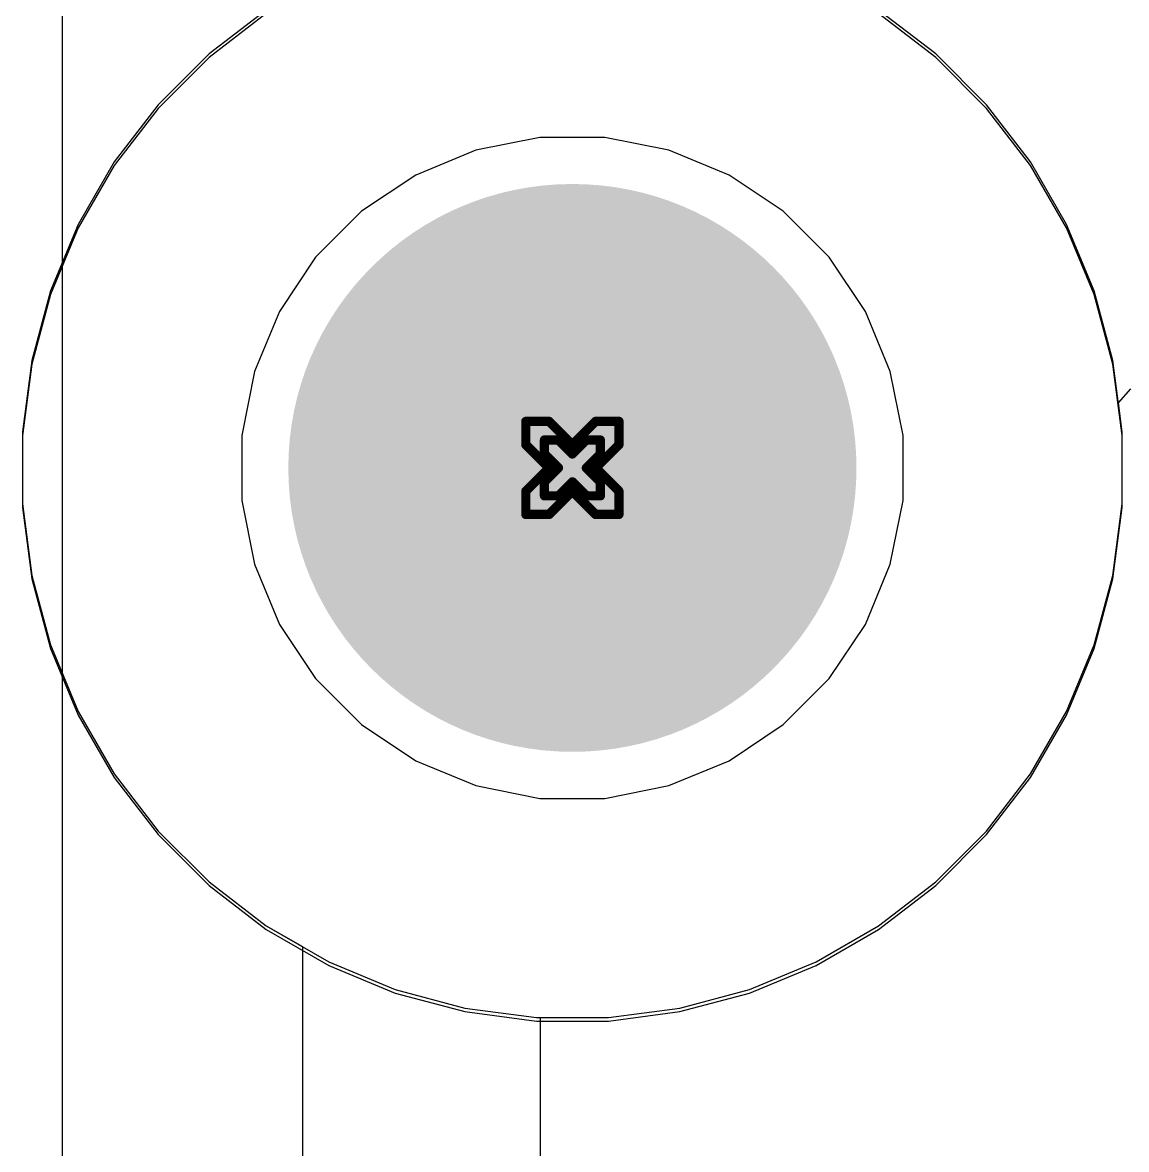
# Model space of a CAD drawing. Header units: inches. Extents: x -4 to 5258, y -4 to 5281.
# Drawn here: x 103.66 to 109.69, y 47.21 to 53.36 of the extents above; entities that cross this region are included whole.
import ezdxf

# ---------------------------------------------------------------- set-up
doc = ezdxf.new("R2010")
doc.units = ezdxf.units.IN
for name, color, linetype in [('Bottom Layer', 5, 'Continuous'), ('Bottom Solder', 6, 'Continuous'), ('Drill Drawing', 1, 'Continuous'), ('Layer 1', 16, 'Continuous'), ('Layer 2', 76, 'Continuous'), ('Pad Holes', 156, 'Continuous'), ('Top Layer', 1, 'Continuous'), ('Top Solder', 216, 'Continuous')]:
    doc.layers.add(name, color=color, linetype=linetype)

msp = doc.modelspace()

# ---------------------------------------------------------------- hatches: boundary and pattern name
at = {"layer": 'Bottom Solder'}
h = msp.add_hatch(color=6, dxfattribs=at)
edge = h.paths.add_edge_path()
edge.add_arc((106.663, 50.9287), 0.1016, 0, 360)
at = {"layer": 'Pad Holes'}
h = msp.add_hatch(color=7, dxfattribs=at)
edge = h.paths.add_edge_path()
edge.add_arc((106.663, 50.9287), 1.55, 0, 360)
at = {"layer": 'Top Solder'}
h = msp.add_hatch(color=216, dxfattribs=at)
edge = h.paths.add_edge_path()
edge.add_arc((106.663, 50.9287), 0.1016, 0, 360)

# ---------------------------------------------------------------- linework, layer by layer
at = {"layer": 'Bottom Layer'}
for p, q in [((104.9927, 53.4284), (104.6807, 53.189)), ((104.9927, 53.4284), (104.6807, 53.189)), ((108.6453, 53.189), (108.3333, 53.4284)), ((108.6453, 53.189), (108.3333, 53.4284)), ((104.6807, 53.189), (104.4026, 52.911)), ((104.6807, 53.189), (104.4026, 52.911)), ((108.9233, 52.911), (108.6453, 53.189)), ((108.9233, 52.911), (108.6453, 53.189)), ((104.4026, 52.911), (104.1632, 52.599)), ((104.4026, 52.911), (104.1632, 52.599)), ((109.1627, 52.599), (108.9233, 52.911)), ((109.1627, 52.599), (108.9233, 52.911)), ((104.1632, 52.599), (103.9666, 52.2584)), ((104.1632, 52.599), (103.9666, 52.2584)), ((109.3594, 52.2584), (109.1627, 52.599)), ((109.3594, 52.2584), (109.1627, 52.599)), ((103.9666, 52.2584), (103.8161, 51.8951)), ((103.9666, 52.2584), (103.8161, 51.8951)), ((109.5099, 51.8951), (109.3594, 52.2584)), ((109.5099, 51.8951), (109.3594, 52.2584)), ((103.8161, 51.8951), (103.7143, 51.5152)), ((103.8161, 51.8951), (103.7143, 51.5152)), ((109.6116, 51.5152), (109.5099, 51.8951)), ((109.6116, 51.5152), (109.5099, 51.8951)), ((103.7143, 51.5152), (103.663, 51.1253)), ((103.7143, 51.5152), (103.663, 51.1253)), ((109.663, 51.1253), (109.6116, 51.5152)), ((109.663, 51.1253), (109.6116, 51.5152)), ((109.6421, 51.2841), (109.7091, 51.3605)), ((109.663, 51.1253), (109.6421, 51.2841)), ((103.663, 51.1253), (103.663, 50.9287)), ((103.663, 51.1253), (103.663, 50.732)), ((109.663, 50.9287), (109.663, 51.1253)), ((109.663, 50.732), (109.663, 51.1253)), ((109.663, 50.732), (109.663, 51.1253)), ((103.663, 50.9287), (103.663, 50.9287)), ((103.663, 50.9287), (103.663, 50.732)), ((109.663, 50.732), (109.663, 50.9287)), ((103.663, 50.732), (103.7143, 50.3421)), ((103.663, 50.732), (103.7143, 50.3421)), ((109.6116, 50.3421), (109.663, 50.732)), ((109.6116, 50.3421), (109.663, 50.732)), ((109.6116, 50.3421), (109.663, 50.732)), ((103.7143, 50.3421), (103.8161, 49.9623)), ((103.7143, 50.3421), (103.8161, 49.9623)), ((109.5099, 49.9623), (109.6116, 50.3421)), ((109.5099, 49.9623), (109.6116, 50.3421)), ((109.5099, 49.9623), (109.6116, 50.3421)), ((103.8161, 49.9623), (103.9666, 49.599)), ((103.8161, 49.9623), (103.9666, 49.599)), ((109.3594, 49.599), (109.5099, 49.9623)), ((109.3594, 49.599), (109.5099, 49.9623)), ((109.3594, 49.599), (109.5099, 49.9623)), ((103.9666, 49.599), (104.1632, 49.2584)), ((103.9666, 49.599), (104.1632, 49.2584)), ((109.1627, 49.2584), (109.3594, 49.599)), ((109.1627, 49.2584), (109.3594, 49.599)), ((109.1627, 49.2584), (109.3594, 49.599)), ((104.1632, 49.2584), (104.4026, 48.9464)), ((104.1632, 49.2584), (104.4026, 48.9464)), ((108.9233, 48.9464), (109.1627, 49.2584)), ((108.9233, 48.9464), (109.1627, 49.2584)), ((108.9233, 48.9464), (109.1627, 49.2584)), ((104.4026, 48.9464), (104.6807, 48.6683)), ((104.4026, 48.9464), (104.6807, 48.6683)), ((108.6453, 48.6683), (108.9233, 48.9464)), ((108.6453, 48.6683), (108.9233, 48.9464)), ((108.6453, 48.6683), (108.9233, 48.9464)), ((104.6807, 48.6683), (104.9927, 48.4289)), ((104.6807, 48.6683), (104.9927, 48.4289)), ((108.3333, 48.4289), (108.6453, 48.6683)), ((108.3333, 48.4289), (108.6453, 48.6683)), ((108.3333, 48.4289), (108.6453, 48.6683)), ((104.9927, 48.4289), (105.3333, 48.2323)), ((104.9927, 48.4289), (105.1898, 48.3151)), ((107.9927, 48.2323), (108.3333, 48.4289)), ((107.9927, 48.2323), (108.3333, 48.4289)), ((107.9927, 48.2323), (108.3333, 48.4289)), ((105.1898, 48.3151), (105.1898, 21.0837)), ((105.3333, 48.2323), (105.6966, 48.0818)), ((107.6294, 48.0818), (107.9927, 48.2323)), ((107.6294, 48.0818), (107.9927, 48.2323)), ((107.6294, 48.0818), (107.9927, 48.2323)), ((105.6966, 48.0818), (106.0764, 47.98)), ((107.2495, 47.98), (107.6294, 48.0818)), ((107.2495, 47.98), (107.6294, 48.0818)), ((107.2495, 47.98), (107.6294, 48.0818)), ((106.0764, 47.98), (106.4663, 47.9287)), ((106.4663, 47.9287), (106.663, 47.9287)), ((106.4882, 19.5597), (106.4882, 47.9287)), ((106.4882, 47.9287), (106.8596, 47.9287)), ((106.4882, 44.4009), (106.4882, 47.9287)), ((106.4882, 47.9287), (106.8596, 47.9287)), ((106.663, 47.9287), (106.8596, 47.9287)), ((106.8596, 47.9287), (107.2495, 47.98)), ((106.8596, 47.9287), (107.2495, 47.98)), ((106.8596, 47.9287), (107.2495, 47.98))]:
    msp.add_line(p, q, dxfattribs=at)
at = {"layer": 'Drill Drawing'}
for points in [[(106.409, 51.0557, 0.0508, 0.0508, 0), (106.409, 51.1827, 0.0508, 0.0508, 0)], [(106.409, 51.1827, 0.0508, 0.0508, 0), (106.536, 51.1827, 0.0508, 0.0508, 0)], [(106.536, 51.1827, 0.0508, 0.0508, 0), (106.663, 51.0557, 0.0508, 0.0508, 0)], [(106.663, 51.0557, 0.0508, 0.0508, 0), (106.79, 51.1827, 0.0508, 0.0508, 0)], [(106.79, 51.1827, 0.0508, 0.0508, 0), (106.917, 51.1827, 0.0508, 0.0508, 0)], [(106.917, 51.0557, 0.0508, 0.0508, 0), (106.917, 51.1827, 0.0508, 0.0508, 0)], [(106.409, 51.0557, 0.0508, 0.0508, 0), (106.536, 50.9287, 0.0508, 0.0508, 0)], [(106.5106, 51.0049, 0.0508, 0.0508, 0), (106.5106, 51.0811, 0.0508, 0.0508, 0)], [(106.5106, 51.0811, 0.0508, 0.0508, 0), (106.5868, 51.0811, 0.0508, 0.0508, 0)], [(106.5868, 51.0811, 0.0508, 0.0508, 0), (106.663, 51.0049, 0.0508, 0.0508, 0)], [(106.663, 51.0049, 0.0508, 0.0508, 0), (106.7392, 51.0811, 0.0508, 0.0508, 0)], [(106.7392, 51.0811, 0.0508, 0.0508, 0), (106.8154, 51.0811, 0.0508, 0.0508, 0)], [(106.79, 50.9287, 0.0508, 0.0508, 0), (106.917, 51.0557, 0.0508, 0.0508, 0)], [(106.8154, 51.0049, 0.0508, 0.0508, 0), (106.8154, 51.0811, 0.0508, 0.0508, 0)], [(106.5106, 51.0049, 0.0508, 0.0508, 0), (106.5868, 50.9287, 0.0508, 0.0508, 0)], [(106.7392, 50.9287, 0.0508, 0.0508, 0), (106.8154, 51.0049, 0.0508, 0.0508, 0)], [(106.409, 50.8017, 0.0508, 0.0508, 0), (106.536, 50.9287, 0.0508, 0.0508, 0)], [(106.5106, 50.8525, 0.0508, 0.0508, 0), (106.5868, 50.9287, 0.0508, 0.0508, 0)], [(106.7392, 50.9287, 0.0508, 0.0508, 0), (106.8154, 50.8525, 0.0508, 0.0508, 0)], [(106.79, 50.9287, 0.0508, 0.0508, 0), (106.917, 50.8017, 0.0508, 0.0508, 0)], [(106.409, 50.6747, 0.0508, 0.0508, 0), (106.409, 50.8017, 0.0508, 0.0508, 0)], [(106.5106, 50.7763, 0.0508, 0.0508, 0), (106.5106, 50.8525, 0.0508, 0.0508, 0)], [(106.536, 50.6747, 0.0508, 0.0508, 0), (106.663, 50.8017, 0.0508, 0.0508, 0)], [(106.5868, 50.7763, 0.0508, 0.0508, 0), (106.663, 50.8525, 0.0508, 0.0508, 0)], [(106.663, 50.8525, 0.0508, 0.0508, 0), (106.7392, 50.7763, 0.0508, 0.0508, 0)], [(106.663, 50.8017, 0.0508, 0.0508, 0), (106.79, 50.6747, 0.0508, 0.0508, 0)], [(106.8154, 50.7763, 0.0508, 0.0508, 0), (106.8154, 50.8525, 0.0508, 0.0508, 0)], [(106.917, 50.6747, 0.0508, 0.0508, 0), (106.917, 50.8017, 0.0508, 0.0508, 0)], [(106.5106, 50.7763, 0.0508, 0.0508, 0), (106.5868, 50.7763, 0.0508, 0.0508, 0)], [(106.7392, 50.7763, 0.0508, 0.0508, 0), (106.8154, 50.7763, 0.0508, 0.0508, 0)], [(106.409, 50.6747, 0.0508, 0.0508, 0), (106.536, 50.6747, 0.0508, 0.0508, 0)], [(106.79, 50.6747, 0.0508, 0.0508, 0), (106.917, 50.6747, 0.0508, 0.0508, 0)]]:
    msp.add_lwpolyline(points, format="xyseb", dxfattribs=at)
for points in [[(106.3963, 51.1827, 0.0254, 0.0254, 1), (106.4217, 51.1827, 0.0254, 0.0254, 1)], [(106.3963, 51.1827, 0.0254, 0.0254, 1), (106.4217, 51.1827, 0.0254, 0.0254, 1)], [(106.5233, 51.1827, 0.0254, 0.0254, 1), (106.5487, 51.1827, 0.0254, 0.0254, 1)], [(106.5233, 51.1827, 0.0254, 0.0254, 1), (106.5487, 51.1827, 0.0254, 0.0254, 1)], [(106.7773, 51.1827, 0.0254, 0.0254, 1), (106.8027, 51.1827, 0.0254, 0.0254, 1)], [(106.7773, 51.1827, 0.0254, 0.0254, 1), (106.8027, 51.1827, 0.0254, 0.0254, 1)], [(106.9043, 51.1827, 0.0254, 0.0254, 1), (106.9297, 51.1827, 0.0254, 0.0254, 1)], [(106.9043, 51.1827, 0.0254, 0.0254, 1), (106.9297, 51.1827, 0.0254, 0.0254, 1)], [(106.3963, 51.0557, 0.0254, 0.0254, 1), (106.4217, 51.0557, 0.0254, 0.0254, 1)], [(106.3963, 51.0557, 0.0254, 0.0254, 1), (106.4217, 51.0557, 0.0254, 0.0254, 1)], [(106.4979, 51.0811, 0.0254, 0.0254, 1), (106.5233, 51.0811, 0.0254, 0.0254, 1)], [(106.4979, 51.0811, 0.0254, 0.0254, 1), (106.5233, 51.0811, 0.0254, 0.0254, 1)], [(106.5741, 51.0811, 0.0254, 0.0254, 1), (106.5995, 51.0811, 0.0254, 0.0254, 1)], [(106.5741, 51.0811, 0.0254, 0.0254, 1), (106.5995, 51.0811, 0.0254, 0.0254, 1)], [(106.6503, 51.0557, 0.0254, 0.0254, 1), (106.6757, 51.0557, 0.0254, 0.0254, 1)], [(106.6503, 51.0557, 0.0254, 0.0254, 1), (106.6757, 51.0557, 0.0254, 0.0254, 1)], [(106.7265, 51.0811, 0.0254, 0.0254, 1), (106.7519, 51.0811, 0.0254, 0.0254, 1)], [(106.7265, 51.0811, 0.0254, 0.0254, 1), (106.7519, 51.0811, 0.0254, 0.0254, 1)], [(106.8027, 51.0811, 0.0254, 0.0254, 1), (106.8281, 51.0811, 0.0254, 0.0254, 1)], [(106.8027, 51.0811, 0.0254, 0.0254, 1), (106.8281, 51.0811, 0.0254, 0.0254, 1)], [(106.9043, 51.0557, 0.0254, 0.0254, 1), (106.9297, 51.0557, 0.0254, 0.0254, 1)], [(106.9043, 51.0557, 0.0254, 0.0254, 1), (106.9297, 51.0557, 0.0254, 0.0254, 1)], [(106.4979, 51.0049, 0.0254, 0.0254, 1), (106.5233, 51.0049, 0.0254, 0.0254, 1)], [(106.4979, 51.0049, 0.0254, 0.0254, 1), (106.5233, 51.0049, 0.0254, 0.0254, 1)], [(106.6503, 51.0049, 0.0254, 0.0254, 1), (106.6757, 51.0049, 0.0254, 0.0254, 1)], [(106.6503, 51.0049, 0.0254, 0.0254, 1), (106.6757, 51.0049, 0.0254, 0.0254, 1)], [(106.8027, 51.0049, 0.0254, 0.0254, 1), (106.8281, 51.0049, 0.0254, 0.0254, 1)], [(106.8027, 51.0049, 0.0254, 0.0254, 1), (106.8281, 51.0049, 0.0254, 0.0254, 1)], [(106.5233, 50.9287, 0.0254, 0.0254, 1), (106.5487, 50.9287, 0.0254, 0.0254, 1)], [(106.5233, 50.9287, 0.0254, 0.0254, 1), (106.5487, 50.9287, 0.0254, 0.0254, 1)], [(106.5741, 50.9287, 0.0254, 0.0254, 1), (106.5995, 50.9287, 0.0254, 0.0254, 1)], [(106.5741, 50.9287, 0.0254, 0.0254, 1), (106.5995, 50.9287, 0.0254, 0.0254, 1)], [(106.7265, 50.9287, 0.0254, 0.0254, 1), (106.7519, 50.9287, 0.0254, 0.0254, 1)], [(106.7265, 50.9287, 0.0254, 0.0254, 1), (106.7519, 50.9287, 0.0254, 0.0254, 1)], [(106.7773, 50.9287, 0.0254, 0.0254, 1), (106.8027, 50.9287, 0.0254, 0.0254, 1)], [(106.7773, 50.9287, 0.0254, 0.0254, 1), (106.8027, 50.9287, 0.0254, 0.0254, 1)], [(106.3963, 50.8017, 0.0254, 0.0254, 1), (106.4217, 50.8017, 0.0254, 0.0254, 1)], [(106.3963, 50.8017, 0.0254, 0.0254, 1), (106.4217, 50.8017, 0.0254, 0.0254, 1)], [(106.4979, 50.8525, 0.0254, 0.0254, 1), (106.5233, 50.8525, 0.0254, 0.0254, 1)], [(106.4979, 50.8525, 0.0254, 0.0254, 1), (106.5233, 50.8525, 0.0254, 0.0254, 1)], [(106.6503, 50.8525, 0.0254, 0.0254, 1), (106.6757, 50.8525, 0.0254, 0.0254, 1)], [(106.6503, 50.8525, 0.0254, 0.0254, 1), (106.6757, 50.8525, 0.0254, 0.0254, 1)], [(106.6503, 50.8017, 0.0254, 0.0254, 1), (106.6757, 50.8017, 0.0254, 0.0254, 1)], [(106.6503, 50.8017, 0.0254, 0.0254, 1), (106.6757, 50.8017, 0.0254, 0.0254, 1)], [(106.8027, 50.8525, 0.0254, 0.0254, 1), (106.8281, 50.8525, 0.0254, 0.0254, 1)], [(106.8027, 50.8525, 0.0254, 0.0254, 1), (106.8281, 50.8525, 0.0254, 0.0254, 1)], [(106.9043, 50.8017, 0.0254, 0.0254, 1), (106.9297, 50.8017, 0.0254, 0.0254, 1)], [(106.9043, 50.8017, 0.0254, 0.0254, 1), (106.9297, 50.8017, 0.0254, 0.0254, 1)], [(106.4979, 50.7763, 0.0254, 0.0254, 1), (106.5233, 50.7763, 0.0254, 0.0254, 1)], [(106.4979, 50.7763, 0.0254, 0.0254, 1), (106.5233, 50.7763, 0.0254, 0.0254, 1)], [(106.5741, 50.7763, 0.0254, 0.0254, 1), (106.5995, 50.7763, 0.0254, 0.0254, 1)], [(106.5741, 50.7763, 0.0254, 0.0254, 1), (106.5995, 50.7763, 0.0254, 0.0254, 1)], [(106.7265, 50.7763, 0.0254, 0.0254, 1), (106.7519, 50.7763, 0.0254, 0.0254, 1)], [(106.7265, 50.7763, 0.0254, 0.0254, 1), (106.7519, 50.7763, 0.0254, 0.0254, 1)], [(106.8027, 50.7763, 0.0254, 0.0254, 1), (106.8281, 50.7763, 0.0254, 0.0254, 1)], [(106.8027, 50.7763, 0.0254, 0.0254, 1), (106.8281, 50.7763, 0.0254, 0.0254, 1)], [(106.3963, 50.6747, 0.0254, 0.0254, 1), (106.4217, 50.6747, 0.0254, 0.0254, 1)], [(106.3963, 50.6747, 0.0254, 0.0254, 1), (106.4217, 50.6747, 0.0254, 0.0254, 1)], [(106.5233, 50.6747, 0.0254, 0.0254, 1), (106.5487, 50.6747, 0.0254, 0.0254, 1)], [(106.5233, 50.6747, 0.0254, 0.0254, 1), (106.5487, 50.6747, 0.0254, 0.0254, 1)], [(106.7773, 50.6747, 0.0254, 0.0254, 1), (106.8027, 50.6747, 0.0254, 0.0254, 1)], [(106.7773, 50.6747, 0.0254, 0.0254, 1), (106.8027, 50.6747, 0.0254, 0.0254, 1)], [(106.9043, 50.6747, 0.0254, 0.0254, 1), (106.9297, 50.6747, 0.0254, 0.0254, 1)], [(106.9043, 50.6747, 0.0254, 0.0254, 1), (106.9297, 50.6747, 0.0254, 0.0254, 1)]]:
    msp.add_lwpolyline(points, format="xyseb", close=True, dxfattribs=at)
at = {"layer": 'Layer 1'}
for p, q in [((106.4853, 52.7327), (106.1368, 52.6633)), ((106.8407, 52.7327), (106.4853, 52.7327)), ((107.1892, 52.6633), (106.8407, 52.7327)), ((106.1368, 52.6633), (105.8085, 52.5274)), ((107.5175, 52.5274), (107.1892, 52.6633)), ((105.8085, 52.5274), (105.513, 52.3299)), ((107.813, 52.3299), (107.5175, 52.5274)), ((105.513, 52.3299), (105.2617, 52.0787)), ((108.0642, 52.0787), (107.813, 52.3299)), ((105.2617, 52.0787), (105.0643, 51.7832)), ((108.2617, 51.7832), (108.0642, 52.0787)), ((105.0643, 51.7832), (104.9283, 51.4549)), ((108.3976, 51.4549), (108.2617, 51.7832)), ((104.9283, 51.4549), (104.859, 51.1063)), ((108.467, 51.1063), (108.3976, 51.4549)), ((104.859, 51.1063), (104.859, 50.751)), ((108.467, 50.751), (108.467, 51.1063)), ((104.859, 50.751), (104.9283, 50.4025)), ((108.3976, 50.4025), (108.467, 50.751)), ((104.9283, 50.4025), (105.0643, 50.0742)), ((108.2617, 50.0742), (108.3976, 50.4025)), ((105.0643, 50.0742), (105.2617, 49.7787)), ((108.0642, 49.7787), (108.2617, 50.0742)), ((105.2617, 49.7787), (105.513, 49.5274)), ((107.813, 49.5274), (108.0642, 49.7787)), ((105.513, 49.5274), (105.8085, 49.33)), ((107.5175, 49.33), (107.813, 49.5274)), ((105.8085, 49.33), (106.1368, 49.194)), ((107.1892, 49.194), (107.5175, 49.33)), ((106.1368, 49.194), (106.4853, 49.1247)), ((106.8407, 49.1247), (107.1892, 49.194)), ((106.4853, 49.1247), (106.8407, 49.1247))]:
    msp.add_line(p, q, dxfattribs=at)
at = {"layer": 'Layer 2'}
for p, q in [((103.8802, 43.8003), (103.8802, 64.0626)), ((106.4853, 52.7327), (106.1368, 52.6633)), ((106.8407, 52.7327), (106.4853, 52.7327)), ((107.1892, 52.6633), (106.8407, 52.7327)), ((106.1368, 52.6633), (105.8085, 52.5274)), ((107.5175, 52.5274), (107.1892, 52.6633)), ((105.8085, 52.5274), (105.513, 52.3299)), ((107.813, 52.3299), (107.5175, 52.5274)), ((105.513, 52.3299), (105.2617, 52.0787)), ((108.0642, 52.0787), (107.813, 52.3299)), ((105.2617, 52.0787), (105.0643, 51.7832)), ((108.2617, 51.7832), (108.0642, 52.0787)), ((105.0643, 51.7832), (104.9283, 51.4549)), ((108.3976, 51.4549), (108.2617, 51.7832)), ((104.9283, 51.4549), (104.859, 51.1063)), ((108.467, 51.1063), (108.3976, 51.4549)), ((104.859, 51.1063), (104.859, 50.751)), ((108.467, 50.751), (108.467, 51.1063)), ((104.859, 50.751), (104.9283, 50.4025)), ((108.3976, 50.4025), (108.467, 50.751)), ((104.9283, 50.4025), (105.0643, 50.0742)), ((108.2617, 50.0742), (108.3976, 50.4025)), ((105.0643, 50.0742), (105.2617, 49.7787)), ((108.0642, 49.7787), (108.2617, 50.0742)), ((105.2617, 49.7787), (105.513, 49.5274)), ((107.813, 49.5274), (108.0642, 49.7787)), ((105.513, 49.5274), (105.8085, 49.33)), ((107.5175, 49.33), (107.813, 49.5274)), ((105.8085, 49.33), (106.1368, 49.194)), ((107.1892, 49.194), (107.5175, 49.33)), ((106.1368, 49.194), (106.4853, 49.1247)), ((106.8407, 49.1247), (107.1892, 49.194)), ((106.4853, 49.1247), (106.8407, 49.1247))]:
    msp.add_line(p, q, dxfattribs=at)
at = {"layer": 'Top Layer'}
for p, q in [((104.9927, 53.4087), (104.6807, 53.1693)), ((104.9927, 53.4087), (104.6807, 53.1693)), ((108.6453, 53.1693), (108.3333, 53.4087)), ((108.6453, 53.1693), (108.3333, 53.4087)), ((104.6807, 53.1693), (104.4026, 52.8912)), ((104.6807, 53.1693), (104.4026, 52.8912)), ((108.9233, 52.8912), (108.6453, 53.1693)), ((108.9233, 52.8912), (108.6453, 53.1693)), ((104.4026, 52.8912), (104.1632, 52.5792)), ((104.4026, 52.8912), (104.1632, 52.5792)), ((109.1627, 52.5792), (108.9233, 52.8912)), ((109.1627, 52.5792), (108.9233, 52.8912)), ((104.1632, 52.5792), (103.9666, 52.2386)), ((104.1632, 52.5792), (103.9666, 52.2386)), ((109.3594, 52.2386), (109.1627, 52.5792)), ((109.3594, 52.2386), (109.1627, 52.5792)), ((103.9666, 52.2386), (103.8161, 51.8753)), ((103.9666, 52.2386), (103.8161, 51.8753)), ((109.5099, 51.8753), (109.3594, 52.2386)), ((109.5099, 51.8753), (109.3594, 52.2386)), ((103.8161, 51.8753), (103.7143, 51.4954)), ((103.8161, 51.8753), (103.7143, 51.4954)), ((109.6116, 51.4954), (109.5099, 51.8753)), ((109.6116, 51.4954), (109.5099, 51.8753)), ((103.7143, 51.4954), (103.663, 51.1055)), ((103.7143, 51.4954), (103.663, 51.1055)), ((109.663, 51.1055), (109.6116, 51.4954)), ((109.663, 51.1055), (109.6116, 51.4954)), ((103.663, 51.1055), (103.663, 50.9089)), ((103.663, 51.1055), (103.663, 50.7123)), ((109.663, 50.9089), (109.663, 51.1055)), ((109.663, 50.7123), (109.663, 51.1055)), ((103.663, 50.9089), (103.663, 50.9089)), ((103.663, 50.9089), (103.663, 50.7123)), ((109.663, 50.7123), (109.663, 50.9089)), ((103.663, 50.7123), (103.7143, 50.3224)), ((103.663, 50.7123), (103.7143, 50.3224)), ((109.6116, 50.3224), (109.663, 50.7123)), ((109.6116, 50.3224), (109.663, 50.7123)), ((103.7143, 50.3224), (103.8161, 49.9425)), ((103.7143, 50.3224), (103.8161, 49.9425)), ((109.5099, 49.9425), (109.6116, 50.3224)), ((109.5099, 49.9425), (109.6116, 50.3224)), ((103.8161, 49.9425), (103.9666, 49.5792)), ((103.8161, 49.9425), (103.9666, 49.5792)), ((109.3594, 49.5792), (109.5099, 49.9425)), ((109.3594, 49.5792), (109.5099, 49.9425)), ((103.9666, 49.5792), (104.1632, 49.2386)), ((103.9666, 49.5792), (104.1632, 49.2386)), ((109.1627, 49.2386), (109.3594, 49.5792)), ((109.1627, 49.2386), (109.3594, 49.5792)), ((104.1632, 49.2386), (104.4026, 48.9266)), ((104.1632, 49.2386), (104.4026, 48.9266)), ((108.9233, 48.9266), (109.1627, 49.2386)), ((108.9233, 48.9266), (109.1627, 49.2386)), ((104.4026, 48.9266), (104.6807, 48.6486)), ((104.4026, 48.9266), (104.6807, 48.6486)), ((108.6453, 48.6486), (108.9233, 48.9266)), ((108.6453, 48.6486), (108.9233, 48.9266)), ((104.6807, 48.6486), (104.9927, 48.4092)), ((104.6807, 48.6486), (104.9927, 48.4092)), ((108.3333, 48.4092), (108.6453, 48.6486)), ((108.3333, 48.4092), (108.6453, 48.6486)), ((104.9927, 48.4092), (105.3333, 48.2125)), ((104.9927, 48.4092), (105.3333, 48.2125)), ((107.9927, 48.2125), (108.3333, 48.4092)), ((107.9927, 48.2125), (108.3333, 48.4092)), ((105.3333, 48.2125), (105.6966, 48.062)), ((105.3333, 48.2125), (105.6966, 48.062)), ((107.6294, 48.062), (107.9927, 48.2125)), ((107.6294, 48.062), (107.9927, 48.2125)), ((105.6966, 48.062), (106.0764, 47.9602)), ((105.6966, 48.062), (106.0764, 47.9602)), ((107.2495, 47.9602), (107.6294, 48.062)), ((107.2495, 47.9602), (107.6294, 48.062)), ((106.0764, 47.9602), (106.4663, 47.9089)), ((106.0764, 47.9602), (106.4663, 47.9089)), ((106.8596, 47.9089), (107.2495, 47.9602)), ((106.8596, 47.9089), (107.2495, 47.9602)), ((106.4663, 47.9089), (106.663, 47.9089)), ((106.4663, 47.9089), (106.8596, 47.9089)), ((106.663, 47.9089), (106.8596, 47.9089))]:
    msp.add_line(p, q, dxfattribs=at)

doc.saveas('drawing.dxf')
